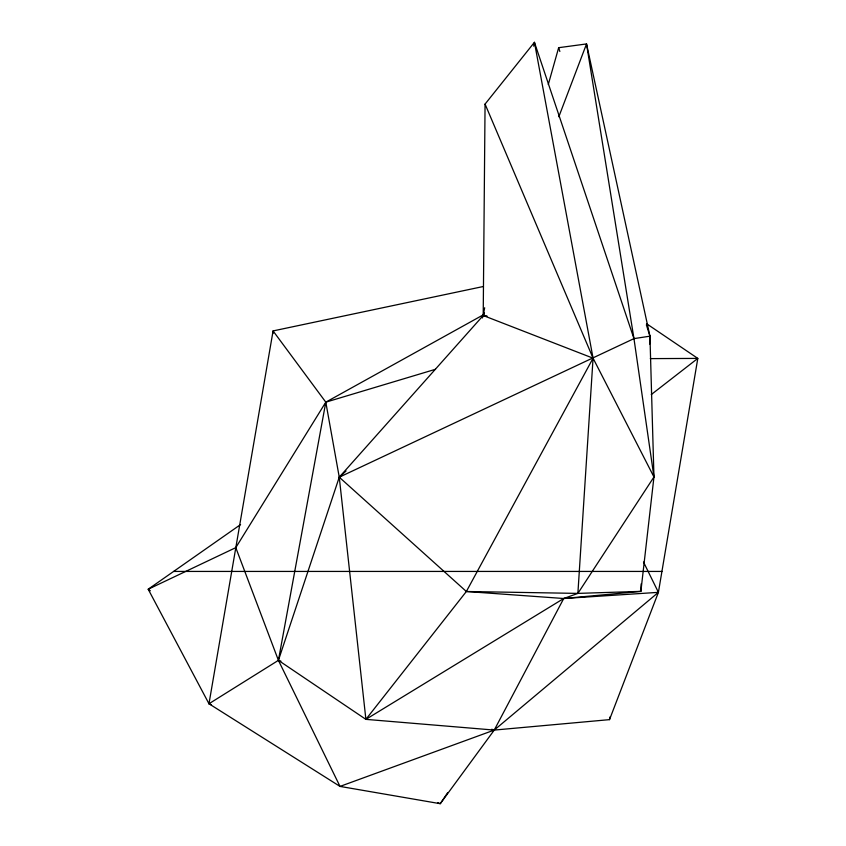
<?xml version="1.0" encoding="UTF-8"?>
<svg xmlns="http://www.w3.org/2000/svg" width="846" height="846" viewBox="0 0 846 846"><rect width="100%" height="100%" fill="white"/><g stroke="black" fill="none" stroke-linecap="round" stroke-linejoin="round"><path stroke-width="1.27" d="M482.389 317.959L483.214 315.516L485.065 104.09L534.439 42.3L633.961 338.622L653.958 476.985L640.877 591.375L563.732 598.503L466.358 591.502L339.257 477.197L325.805 402.167L273.078 330.923L483.299 286.508M641.141 583.899L640.877 591.375L577.881 593.395L466.358 591.502L365.895 719.364L278.419 660.345L235.791 547.637L325.805 402.167L483.901 314.5M649.675 344.058L649.95 336.169L586.532 43.929L558.656 47.693L548.282 84.505M272.951 333.546L273.078 330.923L208.973 703.756L340.007 786.41L440.258 803.7L494.254 730.077L563.732 598.503L577.881 593.395L653.958 476.985L649.95 336.169L646.365 324.832M577.881 593.395L593.067 358.186L534.439 42.3L533.72 46.181M484.155 313.052L483.214 315.516L339.257 477.197L365.895 719.364L494.254 730.077L609.511 719.639L609.85 717.038M609.511 719.639L658.41 592.348L697.802 358.408L646.545 323.701M643.489 561.998L658.41 592.348L494.254 730.077L340.007 786.41L278.419 660.345L325.805 402.167L435.531 369.279M653.958 476.985L593.067 358.186L483.214 315.516L484.673 307.754M487.116 316.118L483.214 315.516L483.933 312.978M240.592 524.562L148.198 589.239L208.973 703.756L278.419 660.345L339.257 477.197L346.046 470.989M558.825 116.769L586.532 43.929L633.961 338.622L339.257 477.197M466.358 591.502L593.067 358.186L485.065 104.09M447.576 792.808L440.258 803.7L437.837 802.653M651.251 394.574L697.802 358.408L650.32 358.619M365.895 719.364L563.732 598.503L658.41 592.348M235.791 547.637L148.198 589.239L150.324 590.794M633.961 338.622L649.95 336.169M173.631 571.431L661.932 571.431M483.214 315.516L485.826 315.844M278.419 660.345L280.935 661.16M491.748 729.263L494.254 730.077M208.973 703.756L211.394 704.803M558.656 47.693L559.851 51.479"/></g></svg>
